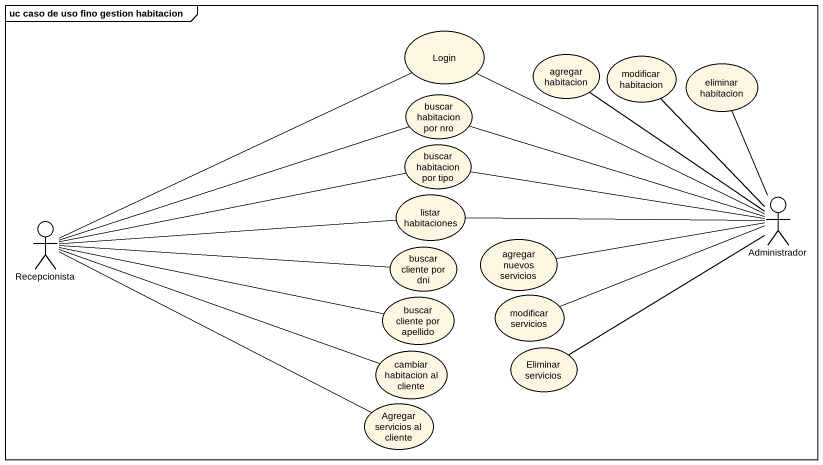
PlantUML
@startuml
mainframe uc caso de uso fino gestion habitacion
usecase Login
usecase "agregar habitacion" as agregar_habitacion
usecase "modificar habitacion" as modificar_habitacion
usecase "eliminar habitacion" as eliminar_habitacion
usecase "buscar habitacion por nro" as buscar_habitacion_por_nro
usecase "buscar habitacion por tipo" as buscar_habitacion_por_tipo
actor Recepcionista
usecase "listar habitaciones" as listar_habitaciones
actor Administrador
usecase "buscar cliente por dni" as buscar_cliente_por_dni
usecase "agregar nuevos servicios" as agregar_nuevos_servicios
usecase "buscar cliente por apellido" as buscar_cliente_por_apellido
usecase "modificar servicios" as modificar_servicios
usecase "cambiar habitacion al cliente" as cambiar_habitacion_al
usecase "Eliminar servicios" as Eliminar_servicios
usecase "Agregar servicios al cliente" as Agregar_servicios_al_cliente
Recepcionista -right- Login
Recepcionista -right- buscar_habitacion_por_nro
Recepcionista -right- buscar_habitacion_por_tipo
Recepcionista -right- listar_habitaciones
Recepcionista -right- buscar_cliente_por_dni
Recepcionista -right- buscar_cliente_por_apellido
Recepcionista -right- cambiar_habitacion_al
Recepcionista -right- Agregar_servicios_al_cliente
Administrador -left- Login
Administrador -up- agregar_habitacion
Administrador -up- modificar_habitacion
Administrador -up- eliminar_habitacion
Administrador -left- buscar_habitacion_por_nro
Administrador -left- buscar_habitacion_por_tipo
Administrador -left- listar_habitaciones
Administrador -left- agregar_nuevos_servicios
Administrador -left- modificar_servicios
Administrador -left- Eliminar_servicios
@enduml
